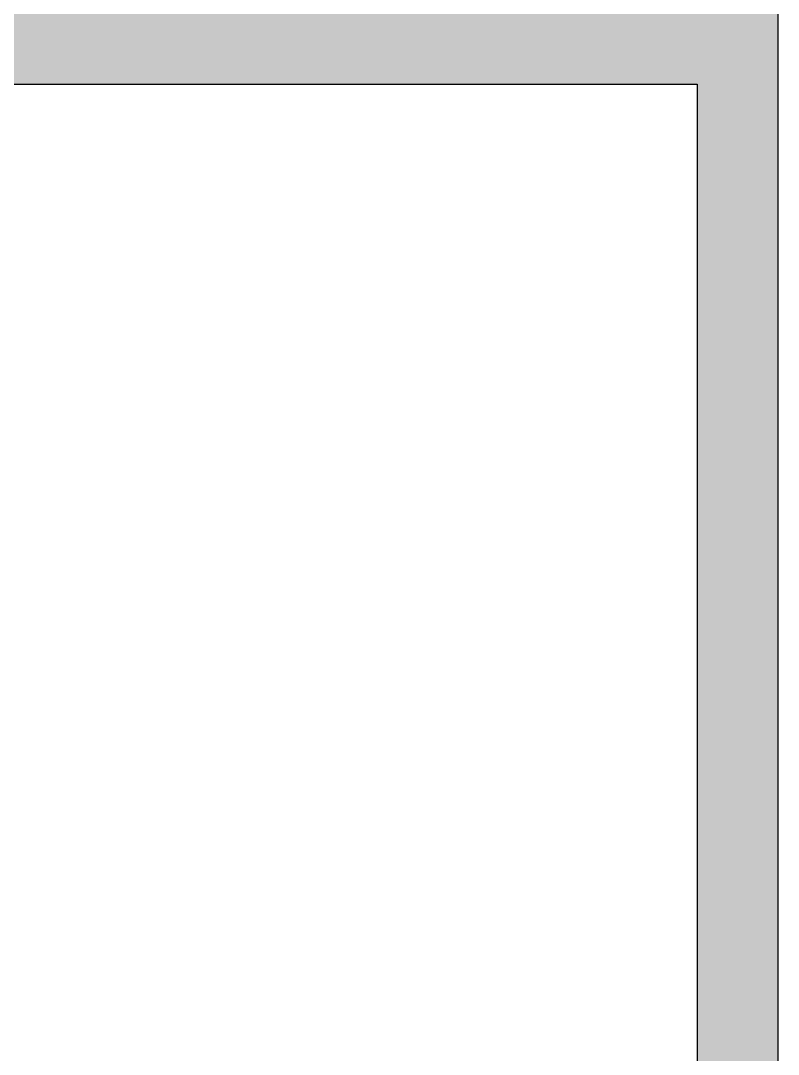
# Model space of a CAD drawing. Header units: millimetres. Extents: x 155927 to 326028, y -36033 to 97293.
# Drawn here: x 223897 to 224851, y 19655 to 20957 of the extents above; entities that cross this region are included whole.
import ezdxf

# ---------------------------------------------------------------- set-up
doc = ezdxf.new("R2010")
doc.units = ezdxf.units.MM
doc.header["$MEASUREMENT"] = 0
doc.layers.add('A-WALL-PATT', color=7, linetype='CONTINUOUS', lineweight=9)
doc.layers.add('I-WALL', color=7, linetype='CONTINUOUS', lineweight=9)

msp = doc.modelspace()

# ---------------------------------------------------------------- hatches: boundary and pattern name
at = {"layer": 'A-WALL-PATT'}
h = msp.add_hatch(color=256, dxfattribs=at)
h.paths.add_polyline_path([(224850.8, 15107.6), (224850.8, 15407.6), (224748.8, 15407.6), (224748.8, 15107.6)], flags=0)
h.paths.add_polyline_path([(224850.8, 18157.6), (224850.8, 23159.6), (224748.8, 23159.6), (224748.8, 18157.6)], flags=0)
msp.add_hatch(color=256, dxfattribs=at).paths.add_polyline_path([(224748.8, 20876.6), (224748.8, 20978.6), (222523.9, 20978.6), (222523.9, 20876.6), (224507.3, 20876.6)], flags=0)

# ---------------------------------------------------------------- linework, layer by layer
at = {"layer": 'I-WALL', "lineweight": 30}
for p, q in [((224850.8, 18157.6), (224850.8, 23159.6)), ((222523.9, 20876.6), (224748.8, 20876.6)), ((224748.8, 20876.6), (224748.8, 18157.6))]:
    msp.add_line(p, q, dxfattribs=at)

doc.saveas('drawing.dxf')
